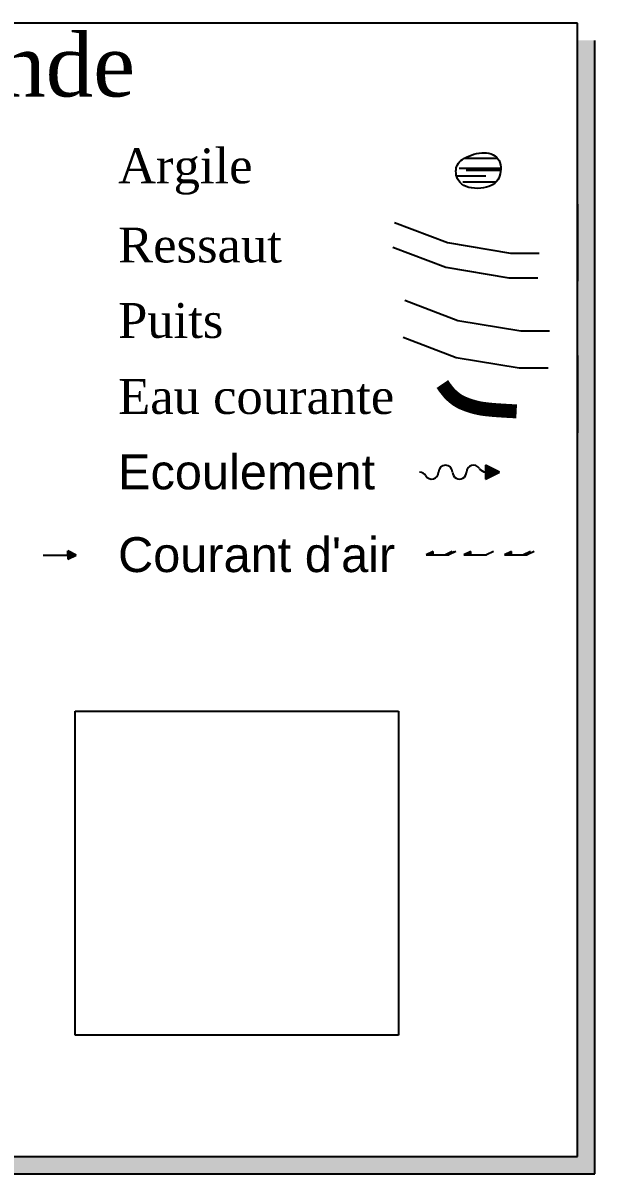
# Model space of a CAD drawing. Header units: metres. Extents: x -1178 to 134, y -250 to 398.
# Drawn here: x -934.2 to -860.4, y -216.5 to -68 of the extents above; entities that cross this region are included whole.
import ezdxf

# ---------------------------------------------------------------- set-up
doc = ezdxf.new("R2010")
doc.units = ezdxf.units.M
doc.header["$MEASUREMENT"] = 0
for name, color, linetype in [('Blocs - Actifs', 170, 'Continuous'), ('Blocs - Argiles', 32, 'Continuous'), ("Blocs - Courant d'air", 204, 'Continuous'), ('Blocs - Pentes', 36, 'Continuous'), ('Blocs - Puits', 248, 'Continuous'), ('Espace Papier - Cadre Visible', 250, 'Continuous')]:
    doc.layers.add(name, color=color, linetype=linetype)
doc.styles.add('PUITS', font='WINGDNG3.TTF')
doc.linetypes.add('PUITS_2', pattern='A,0.6,["p",PUITS,S=1,R=0,X=-0.4,Y=0],0.6', length=1.2)
doc.linetypes.add('PUITS_2-', pattern='A,0.6,["q",PUITS,S=1,R=0,X=-0.4,Y=-1],0.6', length=1.2)
doc.linetypes.add('RESSAUT_1', pattern='A,0.5,[136,SpeleoPuits.shx,S=1,R=0,X=0,Y=0],0.5', length=1)
doc.linetypes.add('RESSAUT_2', pattern='A,1,[136,SpeleoPuits.shx,S=1,R=0,X=0,Y=0],1', length=2)
picture_1 = doc.add_image_def('image2.jpg', size_in_pixel=(1674, 1674))

# ---------------------------------------------------------------- blocks, each defined once
blk = doc.blocks.new('*U149')
at = {"layer": 'Blocs - Actifs'}
h = blk.add_hatch(color=256, dxfattribs=at)
h.dxf.hatch_style = 1
h.paths.add_polyline_path([(4.73, -1), (6.73, 0), (4.73, 1)])
for p, q in [((6.73, 0), (4.73, 1)), ((4.73, 1), (4.73, -1)), ((4.73, -1), (6.73, 0))]:
    blk.add_line(p, q, dxfattribs=at)
for centre, radius, start, end in [((4.94, 1.35), 1.36, 217.1795, 261.2635), ((-4.73, -1), 1, 28.4711, 90.005)]:
    blk.add_arc(centre, radius, start, end, dxfattribs=at)
for centre, major_axis, ratio, start_param, end_param in [((-1, 0), (0, -1), 0.999831, 7.853982, 10.99523), ((3, 0), (0, -1), 0.999914, 2.121384, 4.712733), ((-3, 0), (0, 1), 1, 8.404856, 10.995574), ((1, 0), (1, 0), 0.999967, 3.141363, 6.283185)]:
    blk.add_ellipse(centre, major_axis=major_axis, ratio=ratio, start_param=start_param, end_param=end_param, dxfattribs=at)
blk = doc.blocks.new('Argile')
at = {"layer": 'Blocs - Argiles'}
h = blk.add_hatch(dxfattribs=at)
h.set_pattern_fill('AR-RROOF', color=256, scale=0.1, style=0)
h.set_pattern_definition([(0, (-114.6587, -168.5966), (5.588, 2.54), [38.1, -5.08, 12.7, -2.54]), (0, (-111.2805, -167.3266), (-2.54, 3.3782), [7.62, -0.8382, 15.24, -1.905]), (0, (-113.3887, -166.4376), (13.208, 1.7018), [20.32, -3.556, 10.16, -2.54])])
h.paths.add_polyline_path([(0.08, 2.36), (0.44, 2.37), (0.79, 2.35), (1.13, 2.29), (1.44, 2.2), (1.73, 2.08), (1.99, 1.92), (2.23, 1.73), (2.42, 1.5), (2.58, 1.24), (2.69, 0.95), (2.77, 0.64), (2.82, 0.31), (2.83, -0.02), (2.8, -0.35), (2.74, -0.67), (2.65, -0.98), (2.53, -1.27), (2.38, -1.53), (2.2, -1.77), (1.98, -1.99), (1.73, -2.18), (1.44, -2.34), (1.12, -2.48), (0.76, -2.59), (0.36, -2.67), (-0.06, -2.73), (-0.49, -2.75), (-0.93, -2.74), (-1.36, -2.69), (-1.77, -2.61), (-2.15, -2.49), (-2.49, -2.34), (-2.78, -2.14), (-3.02, -1.92), (-3.22, -1.66), (-3.37, -1.39), (-3.48, -1.11), (-3.56, -0.83), (-3.6, -0.55), (-3.62, -0.28), (-3.6, -0.02), (-3.56, 0.21), (-3.49, 0.44), (-3.39, 0.65), (-3.26, 0.85), (-3.09, 1.04), (-2.89, 1.23), (-2.66, 1.4), (-2.39, 1.58), (-2.08, 1.74), (-1.75, 1.89), (-1.4, 2.03), (-1.04, 2.15), (-0.67, 2.25), (-0.29, 2.32)])
blk.add_lwpolyline([(0.08, 2.36), (0.44, 2.37), (0.79, 2.35), (1.13, 2.29), (1.44, 2.2), (1.73, 2.08), (1.99, 1.92), (2.23, 1.73), (2.42, 1.5), (2.58, 1.24), (2.69, 0.95), (2.77, 0.64), (2.82, 0.31), (2.83, -0.02), (2.8, -0.35), (2.74, -0.67), (2.65, -0.98), (2.53, -1.27), (2.38, -1.53), (2.2, -1.77), (1.98, -1.99), (1.73, -2.18), (1.44, -2.34), (1.12, -2.48), (0.76, -2.59), (0.36, -2.67), (-0.06, -2.73), (-0.49, -2.75), (-0.93, -2.74), (-1.36, -2.69), (-1.77, -2.61), (-2.15, -2.49), (-2.49, -2.34), (-2.78, -2.14), (-3.02, -1.92), (-3.22, -1.66), (-3.37, -1.39), (-3.48, -1.11), (-3.56, -0.83), (-3.6, -0.55), (-3.62, -0.28), (-3.6, -0.02), (-3.56, 0.21), (-3.49, 0.44), (-3.39, 0.65), (-3.26, 0.85), (-3.09, 1.04), (-2.89, 1.23), (-2.66, 1.4), (-2.39, 1.58), (-2.08, 1.74), (-1.75, 1.89), (-1.4, 2.03), (-1.04, 2.15), (-0.67, 2.25), (-0.29, 2.32)], close=True, dxfattribs=at)
blk = doc.blocks.new('CA 001')
at = {"layer": "Blocs - Courant d'air"}
h = blk.add_hatch(color=256, dxfattribs=at)
h.dxf.hatch_style = 1
h.paths.add_polyline_path([(1, 0.5), (0, 0), (1, 0)])
for p, q in [((1, 0.5), (0, 0)), ((0, 0), (3.25, 0)), ((0, 0), (1, 0)), ((1, 0), (1, 0.5)), ((4.25, 0.5), (3.25, 0))]:
    blk.add_line(p, q, dxfattribs=at)
blk = doc.blocks.new('CA 002')
at = {"layer": "Blocs - Courant d'air"}
h = blk.add_hatch(color=256, dxfattribs=at)
h.dxf.hatch_style = 1
h.paths.add_polyline_path([(1, 0.5), (0, 0), (1, 0)])
for p, q in [((1, 0.5), (0, 0)), ((0, 0), (3.25, 0)), ((0, 0), (1, 0)), ((1, 0), (1, 0.5)), ((3.75, 0.5), (2.75, 0)), ((4.25, 0.5), (3.25, 0))]:
    blk.add_line(p, q, dxfattribs=at)
blk = doc.blocks.new('Pente 000')
at = {"layer": 'Blocs - Pentes'}
h = blk.add_hatch(color=256, dxfattribs=at)
h.dxf.hatch_style = 1
h.paths.add_polyline_path([(1.25, -0.6), (2.44, -0.01), (1.25, 0.59)])
for p, q in [((1.25, -0.01), (1.25, 0.59)), ((1.25, 0.59), (1.25, -0.6)), ((2.44, -0.01), (1.25, 0.59)), ((-2.28, -0.01), (1.25, -0.01)), ((1.25, -0.6), (2.44, -0.01))]:
    blk.add_line(p, q, dxfattribs=at)
blk = doc.blocks.new('CA 003')
at = {"layer": "Blocs - Courant d'air"}
h = blk.add_hatch(color=256, dxfattribs=at)
h.dxf.hatch_style = 1
h.paths.add_polyline_path([(1, 0.5), (0, 0), (1, 0)])
for p, q in [((1, 0.5), (0, 0)), ((0, 0), (3.25, 0)), ((0, 0), (1, 0)), ((1, 0), (1, 0.5)), ((3.75, 0.5), (2.75, 0)), ((3, 0), (4, 0.5)), ((4.25, 0.5), (3.25, 0))]:
    blk.add_line(p, q, dxfattribs=at)
blk = doc.blocks.new('*U213')
at = {"layer": 'Espace Papier - Cadre Visible'}
blk.add_hatch(color=256, dxfattribs=at).paths.add_polyline_path([(-237.42, -17.42), (-237.42, -19.92), (112.58, -19.92), (112.58, 142.58), (110.08, 142.58), (110.08, -17.42)])
blk.add_hatch(color=256, dxfattribs=at).paths.add_polyline_path([(-237.42, -17.42), (-237.42, -19.92), (112.58, -19.92), (112.58, 142.58), (110.08, 142.58), (110.08, -17.42)])
blk.add_hatch(color=256, dxfattribs=at).paths.add_polyline_path([(-237.42, -17.42), (-237.42, -19.92), (112.58, -19.92), (112.58, 142.58), (110.08, 142.58), (110.08, -17.42)])
blk.add_hatch(color=256, dxfattribs=at).paths.add_polyline_path([(-237.42, -17.42), (-237.42, -19.92), (112.58, -19.92), (112.58, 142.58), (110.08, 142.58), (110.08, -17.42)])
blk.add_hatch(color=256, dxfattribs=at).paths.add_polyline_path([(-237.42, -17.42), (-237.42, -19.92), (112.58, -19.92), (112.58, 142.58), (110.08, 142.58), (110.08, -17.42)])
blk.add_hatch(color=256, dxfattribs=at).paths.add_polyline_path([(-237.42, -17.42), (-237.42, -19.92), (112.58, -19.92), (112.58, 142.58), (110.08, 142.58), (110.08, -17.42)])
blk.add_hatch(color=256, dxfattribs=at).paths.add_polyline_path([(-237.42, -17.42), (-237.42, -19.92), (112.58, -19.92), (112.58, 142.58), (110.08, 142.58), (110.08, -17.42)])
blk.add_hatch(color=256, dxfattribs=at).paths.add_polyline_path([(-237.42, -17.42), (-237.42, -19.92), (112.58, -19.92), (112.58, 142.58), (110.08, 142.58), (110.08, -17.42)])
blk.add_hatch(color=256, dxfattribs=at).paths.add_polyline_path([(-237.42, -17.42), (-237.42, -19.92), (112.58, -19.92), (112.58, 142.58), (110.08, 142.58), (110.08, -17.42)])
blk.add_hatch(color=256, dxfattribs=at).paths.add_polyline_path([(-237.42, -17.42), (-237.42, -19.92), (112.58, -19.92), (112.58, 142.58), (110.08, 142.58), (110.08, -17.42)])
blk.add_hatch(color=256, dxfattribs=at).paths.add_polyline_path([(-237.42, -17.42), (-237.42, -19.92), (112.58, -19.92), (112.58, 142.58), (110.08, 142.58), (110.08, -17.42)])
blk.add_hatch(color=256, dxfattribs=at).paths.add_polyline_path([(-237.42, -17.42), (-237.42, -19.92), (112.58, -19.92), (112.58, 142.58), (110.08, 142.58), (110.08, -17.42)])
blk.add_hatch(color=256, dxfattribs=at).paths.add_polyline_path([(-237.42, -17.42), (-237.42, -19.92), (112.58, -19.92), (112.58, 142.58), (110.08, 142.58), (110.08, -17.42)])
blk.add_hatch(color=256, dxfattribs=at).paths.add_polyline_path([(-237.42, -17.42), (-237.42, -19.92), (112.58, -19.92), (112.58, 142.58), (110.08, 142.58), (110.08, -17.42)])
blk.add_hatch(color=256, dxfattribs=at).paths.add_polyline_path([(-237.42, -17.42), (-237.42, -19.92), (112.58, -19.92), (112.58, 142.58), (110.08, 142.58), (110.08, -17.42)])
blk.add_hatch(color=256, dxfattribs=at).paths.add_polyline_path([(-237.42, -17.42), (-237.42, -19.92), (112.58, -19.92), (112.58, 142.58), (110.08, 142.58), (110.08, -17.42)])
blk.add_hatch(color=256, dxfattribs=at).paths.add_polyline_path([(-237.42, -17.42), (-237.42, -19.92), (112.58, -19.92), (112.58, 142.58), (110.08, 142.58), (110.08, -17.42)])
blk.add_hatch(color=256, dxfattribs=at).paths.add_polyline_path([(-237.42, -17.42), (-237.42, -19.92), (112.58, -19.92), (112.58, 142.58), (110.08, 142.58), (110.08, -17.42)])
blk.add_hatch(color=256, dxfattribs=at).paths.add_polyline_path([(-237.42, -17.42), (-237.42, -19.92), (112.58, -19.92), (112.58, 142.58), (110.08, 142.58), (110.08, -17.42)])
blk.add_hatch(color=256, dxfattribs=at).paths.add_polyline_path([(-237.42, -17.42), (-237.42, -19.92), (112.58, -19.92), (112.58, 142.58), (110.08, 142.58), (110.08, -17.42)])
blk.add_hatch(color=256, dxfattribs=at).paths.add_polyline_path([(-237.42, -17.42), (-237.42, -19.92), (112.58, -19.92), (112.58, 142.58), (110.08, 142.58), (110.08, -17.42)])
blk.add_hatch(color=256, dxfattribs=at).paths.add_polyline_path([(-237.42, -17.42), (-237.42, -19.92), (112.58, -19.92), (112.58, 142.58), (110.08, 142.58), (110.08, -17.42)])
blk.add_hatch(color=256, dxfattribs=at).paths.add_polyline_path([(-237.42, -17.42), (-237.42, -19.92), (112.58, -19.92), (112.58, 142.58), (110.08, 142.58), (110.08, -17.42)])
at = {"layer": 'Blocs - Actifs', "const_width": 2}
blk.add_lwpolyline([(90.68, 93.33), (91, 92.86), (91.33, 92.43), (91.66, 92.03), (92.01, 91.68), (92.37, 91.37), (92.73, 91.09), (93.1, 90.86), (93.48, 90.66), (93.87, 90.5), (94.26, 90.34), (94.65, 90.21), (95.05, 90.09), (95.44, 89.98), (95.84, 89.89), (96.24, 89.81), (96.64, 89.75), (97.07, 89.7), (97.54, 89.65), (98.06, 89.6), (98.63, 89.56), (99.24, 89.52), (99.89, 89.48), (100.6, 89.44), (101.34, 89.4)], dxfattribs=at)
at = {"layer": 'Blocs - Puits', "linetype": 'RESSAUT_1'}
blk.add_lwpolyline([(83.82, 116.48), (91.42, 113.59), (100.44, 112.1), (104.59, 112.1)], dxfattribs=at)
at = {"layer": 'Blocs - Puits', "linetype": 'RESSAUT_2'}
blk.add_lwpolyline([(83.59, 112.96), (91.19, 110.06), (100.2, 108.57), (104.36, 108.57)], dxfattribs=at)
at = {"layer": 'Blocs - Puits', "linetype": 'PUITS_2-'}
blk.add_lwpolyline([(85.3, 105.33), (92.9, 102.43), (101.92, 100.94), (106.07, 100.94)], dxfattribs=at)
at = {"layer": 'Blocs - Puits', "linetype": 'PUITS_2'}
blk.add_lwpolyline([(85.07, 100.02), (92.68, 97.12), (101.69, 95.63), (105.84, 95.63)], dxfattribs=at)
at = {"layer": 'Espace Papier - Cadre Visible'}
blk.add_line((110.08, 145.08), (-63.67, 145.08), dxfattribs=at)
blk.add_line((110.08, 145.08), (-63.67, 145.08), dxfattribs=at)
blk.add_line((110.08, 145.08), (-63.67, 145.08), dxfattribs=at)
blk.add_line((110.08, 145.08), (-63.67, 145.08), dxfattribs=at)
blk.add_line((110.08, 145.08), (-63.67, 145.08), dxfattribs=at)
blk.add_line((110.08, 145.08), (-63.67, 145.08), dxfattribs=at)
blk.add_line((110.08, 145.08), (-63.67, 145.08), dxfattribs=at)
blk.add_line((110.08, 145.08), (-63.67, 145.08), dxfattribs=at)
blk.add_line((110.08, 145.08), (-63.67, 145.08), dxfattribs=at)
blk.add_line((110.08, 145.08), (-63.67, 145.08), dxfattribs=at)
blk.add_line((110.08, 145.08), (-63.67, 145.08), dxfattribs=at)
blk.add_line((110.08, 145.08), (-63.67, 145.08), dxfattribs=at)
blk.add_line((110.08, 145.08), (-63.67, 145.08), dxfattribs=at)
blk.add_line((110.08, 145.08), (-63.67, 145.08), dxfattribs=at)
blk.add_line((110.08, 145.08), (-63.67, 145.08), dxfattribs=at)
blk.add_line((110.08, 145.08), (-63.67, 145.08), dxfattribs=at)
blk.add_line((110.08, 145.08), (-63.67, 145.08), dxfattribs=at)
blk.add_line((110.08, 145.08), (-63.67, 145.08), dxfattribs=at)
blk.add_line((110.08, 145.08), (-63.67, 145.08), dxfattribs=at)
blk.add_line((110.08, 145.08), (-63.67, 145.08), dxfattribs=at)
blk.add_line((110.08, 145.08), (-63.67, 145.08), dxfattribs=at)
blk.add_line((110.08, 145.08), (-63.67, 145.08), dxfattribs=at)
blk.add_line((110.08, 145.08), (-63.67, 145.08), dxfattribs=at)
at = {"layer": 'Espace Papier - Cadre Visible', "color": 248}
for p, q in [((110.08, 145.08), (-63.67, 145.08)), ((110.08, -17.42), (110.08, 145.08)), ((110.08, -17.42), (110.08, 145.08)), ((110.08, -17.42), (110.08, 145.08)), ((110.08, -17.42), (110.08, 145.08)), ((110.08, -17.42), (110.08, 145.08)), ((110.08, -17.42), (110.08, 145.08)), ((110.08, -17.42), (110.08, 145.08)), ((110.08, -17.42), (110.08, 145.08)), ((110.08, -17.42), (110.08, 145.08)), ((110.08, -17.42), (110.08, 145.08)), ((110.08, -17.42), (110.08, 145.08)), ((110.08, -17.42), (110.08, 145.08)), ((110.08, -17.42), (110.08, 145.08)), ((110.08, -17.42), (110.08, 145.08)), ((110.08, -17.42), (110.08, 145.08)), ((110.08, -17.42), (110.08, 145.08)), ((110.08, -17.42), (110.08, 145.08)), ((110.08, -17.42), (110.08, 145.08)), ((110.08, -17.42), (110.08, 145.08)), ((110.08, -17.42), (110.08, 145.08)), ((110.08, -17.42), (110.08, 145.08)), ((110.08, -17.42), (110.08, 145.08)), ((110.08, -17.42), (110.08, 145.08)), ((110.08, -17.42), (110.08, 145.08)), ((112.58, -19.92), (112.58, 142.58)), ((112.58, -19.92), (112.58, 142.58)), ((112.58, -19.92), (112.58, 142.58)), ((112.58, -19.92), (112.58, 142.58)), ((112.58, -19.92), (112.58, 142.58)), ((112.58, -19.92), (112.58, 142.58)), ((112.58, -19.92), (112.58, 142.58)), ((112.58, -19.92), (112.58, 142.58)), ((112.58, -19.92), (112.58, 142.58)), ((112.58, -19.92), (112.58, 142.58)), ((112.58, -19.92), (112.58, 142.58)), ((112.58, -19.92), (112.58, 142.58)), ((112.58, -19.92), (112.58, 142.58)), ((112.58, -19.92), (112.58, 142.58)), ((112.58, -19.92), (112.58, 142.58)), ((112.58, -19.92), (112.58, 142.58)), ((112.58, -19.92), (112.58, 142.58)), ((112.58, -19.92), (112.58, 142.58)), ((112.58, -19.92), (112.58, 142.58)), ((112.58, -19.92), (112.58, 142.58)), ((112.58, -19.92), (112.58, 142.58)), ((112.58, -19.92), (112.58, 142.58)), ((112.58, -19.92), (112.58, 142.58)), ((112.58, -19.92), (112.58, 142.58)), ((110.08, 119.12), (110.08, 108.06)), ((110.08, 119.12), (110.08, 108.06)), ((110.08, 119.12), (110.08, 108.06)), ((110.08, 119.12), (110.08, 108.06)), ((110.08, 119.12), (110.08, 108.06)), ((110.08, 119.12), (110.08, 108.06)), ((110.08, 119.12), (110.08, 108.06)), ((110.08, 119.12), (110.08, 108.06)), ((110.08, 119.12), (110.08, 108.06)), ((110.08, 119.12), (110.08, 108.06)), ((110.08, 119.12), (110.08, 108.06)), ((110.08, 119.12), (110.08, 108.06)), ((110.08, 119.12), (110.08, 108.06)), ((110.08, 119.12), (110.08, 108.06)), ((110.08, 119.12), (110.08, 108.06)), ((110.08, 119.12), (110.08, 108.06)), ((110.08, 119.12), (110.08, 108.06)), ((110.08, 119.12), (110.08, 108.06)), ((110.08, 119.12), (110.08, 108.06)), ((110.08, 119.12), (110.08, 108.06)), ((110.08, 119.12), (110.08, 108.06)), ((110.08, 119.12), (110.08, 108.06)), ((110.08, 119.12), (110.08, 108.06)), ((110.08, 119.12), (110.08, 108.06)), ((110.08, 97.4), (110.08, 86.34)), ((110.08, 97.4), (110.08, 86.34)), ((110.08, 97.4), (110.08, 86.34)), ((110.08, 97.4), (110.08, 86.34)), ((110.08, 97.4), (110.08, 86.34)), ((110.08, 97.4), (110.08, 86.34)), ((110.08, 97.4), (110.08, 86.34)), ((110.08, 97.4), (110.08, 86.34)), ((110.08, 97.4), (110.08, 86.34)), ((110.08, 97.4), (110.08, 86.34)), ((110.08, 97.4), (110.08, 86.34)), ((110.08, 97.4), (110.08, 86.34)), ((110.08, 97.4), (110.08, 86.34)), ((110.08, 97.4), (110.08, 86.34)), ((110.08, 97.4), (110.08, 86.34)), ((110.08, 97.4), (110.08, 86.34)), ((110.08, 97.4), (110.08, 86.34)), ((110.08, 97.4), (110.08, 86.34)), ((110.08, 97.4), (110.08, 86.34)), ((110.08, 97.4), (110.08, 86.34)), ((110.08, 97.4), (110.08, 86.34)), ((110.08, 97.4), (110.08, 86.34)), ((110.08, 97.4), (110.08, 86.34)), ((110.08, 97.4), (110.08, 86.34)), ((-239.92, -17.42), (110.08, -17.42)), ((-239.92, -17.42), (110.08, -17.42)), ((-239.92, -17.42), (110.08, -17.42)), ((-239.92, -17.42), (110.08, -17.42)), ((-239.92, -17.42), (110.08, -17.42)), ((-239.92, -17.42), (110.08, -17.42)), ((-239.92, -17.42), (110.08, -17.42)), ((-239.92, -17.42), (110.08, -17.42)), ((-239.92, -17.42), (110.08, -17.42)), ((-239.92, -17.42), (110.08, -17.42)), ((-239.92, -17.42), (110.08, -17.42)), ((-239.92, -17.42), (110.08, -17.42)), ((-239.92, -17.42), (110.08, -17.42)), ((-239.92, -17.42), (110.08, -17.42)), ((-239.92, -17.42), (110.08, -17.42)), ((-239.92, -17.42), (110.08, -17.42)), ((-239.92, -17.42), (110.08, -17.42)), ((-239.92, -17.42), (110.08, -17.42)), ((-239.92, -17.42), (110.08, -17.42)), ((-239.92, -17.42), (110.08, -17.42)), ((-239.92, -17.42), (110.08, -17.42)), ((-239.92, -17.42), (110.08, -17.42)), ((-239.92, -17.42), (110.08, -17.42)), ((-239.92, -17.42), (110.08, -17.42)), ((-237.42, -19.92), (112.58, -19.92)), ((-237.42, -19.92), (112.58, -19.92)), ((-237.42, -19.92), (112.58, -19.92)), ((-237.42, -19.92), (112.58, -19.92)), ((-237.42, -19.92), (112.58, -19.92)), ((-237.42, -19.92), (112.58, -19.92)), ((-237.42, -19.92), (112.58, -19.92)), ((-237.42, -19.92), (112.58, -19.92)), ((-237.42, -19.92), (112.58, -19.92)), ((-237.42, -19.92), (112.58, -19.92)), ((-237.42, -19.92), (112.58, -19.92)), ((-237.42, -19.92), (112.58, -19.92)), ((-237.42, -19.92), (112.58, -19.92)), ((-237.42, -19.92), (112.58, -19.92)), ((-237.42, -19.92), (112.58, -19.92)), ((-237.42, -19.92), (112.58, -19.92)), ((-237.42, -19.92), (112.58, -19.92)), ((-237.42, -19.92), (112.58, -19.92)), ((-237.42, -19.92), (112.58, -19.92)), ((-237.42, -19.92), (112.58, -19.92)), ((-237.42, -19.92), (112.58, -19.92)), ((-237.42, -19.92), (112.58, -19.92)), ((-237.42, -19.92), (112.58, -19.92)), ((-237.42, -19.92), (112.58, -19.92))]:
    blk.add_line(p, q, dxfattribs=at)
at = {"layer": 'Blocs - Actifs'}
blk.add_blockref('*U149', (92.14, 80.69), dxfattribs=at)
at = {"layer": "Blocs - Courant d'air", "color": 255}
for name, p in [('Argile', (96.24, 124.12)), ('Pente 000', (35.69, 68.8))]:
    blk.add_blockref(name, p, dxfattribs=at)
at = {"layer": 'Espace Papier - Cadre Visible'}
for name, p in [('CA 003', (88.36, 68.83)), ('CA 001', (93.77, 68.83)), ('CA 002', (99.59, 68.83)), ('CA 002', (99.59, 68.83))]:
    blk.add_blockref(name, p, dxfattribs=at)
at = {"layer": 'Espace Papier - Cadre Visible', "insert": (23.2, 137.56), "char_height": 9, "width": 173.75, "attachment_point": 5}
blk.add_mtext('{\\fTimes New Roman|b0|i0|c0|p18;Légende}', dxfattribs=at)
blk.add_mtext('{\\fTimes New Roman|b0|i0|c0|p18;Légende}', dxfattribs=at)
blk.add_mtext('{\\fTimes New Roman|b0|i0|c0|p18;Légende}', dxfattribs=at)
at = {"layer": 'Espace Papier - Cadre Visible', "color": 248, "char_height": 5, "attachment_point": 4}
for s, insert in [('\\fTimes New Roman|b0|i0|c0|p18;Argile', (44.15, 123.78)), ('{\\fTimes New Roman|b0|i0|c0|p18;Ressaut}', (44.15, 113.21)), ('\\fTimes New Roman|b0|i0|c0|p18;Puits', (44.15, 102.4)), ('\\fTimes New Roman|b0|i0|c0|p18;Eau courante', (44.15, 91.5)), ('\\fArial|b0|i0|c0|p34;\\W1;Ecoulement', (44.15, 80.69)), ("{\\fArial|b0|i0|c0|p34;Courant d'air}", (44.15, 68.83))]:
    blk.add_mtext(s, dxfattribs=dict(at, insert=insert))
at = {"layer": 'Espace Papier - Cadre Visible', "char_height": 5, "attachment_point": 4}
for s, insert in [('{\\fTimes New Roman|b0|i0|c0|p18;Ressaut}', (44.15, 113.21)), ('{\\fTimes New Roman|b0|i0|c0|p18;Ressaut}', (44.15, 113.21)), ('\\fTimes New Roman|b0|i0|c0|p18;Puits', (44.15, 102.4)), ('\\fTimes New Roman|b0|i0|c0|p18;Puits', (44.15, 102.4)), ('\\fTimes New Roman|b0|i0|c0|p18;Eau courante', (44.15, 91.5)), ('\\fTimes New Roman|b0|i0|c0|p18;Eau courante', (44.15, 91.5)), ('\\fArial|b0|i0|c0|p34;\\W1;Ecoulement', (44.15, 80.69)), ('\\fArial|b0|i0|c0|p34;\\W1;Ecoulement', (44.15, 80.69)), ("{\\fArial|b0|i0|c0|p34;Courant d'air}", (44.15, 68.83)), ("{\\fArial|b0|i0|c0|p34;Courant d'air}", (44.15, 68.83))]:
    blk.add_mtext(s, dxfattribs=dict(at, insert=insert))
at = {"layer": 'Espace Papier - Cadre Visible'}
image = blk.add_image(picture_1, insert=(37.99, 0), size_in_units=(46.41, 46.41), dxfattribs=at)
image.dxf.flags = 7

msp = doc.modelspace()

# ---------------------------------------------------------------- block references
at = {"layer": 'Espace Papier - Cadre Visible', "xscale": 0.9, "yscale": 0.9, "zscale": 0.9}
msp.add_blockref('*U213', (-961.7, -198.59), dxfattribs=at)

doc.saveas('drawing.dxf')
